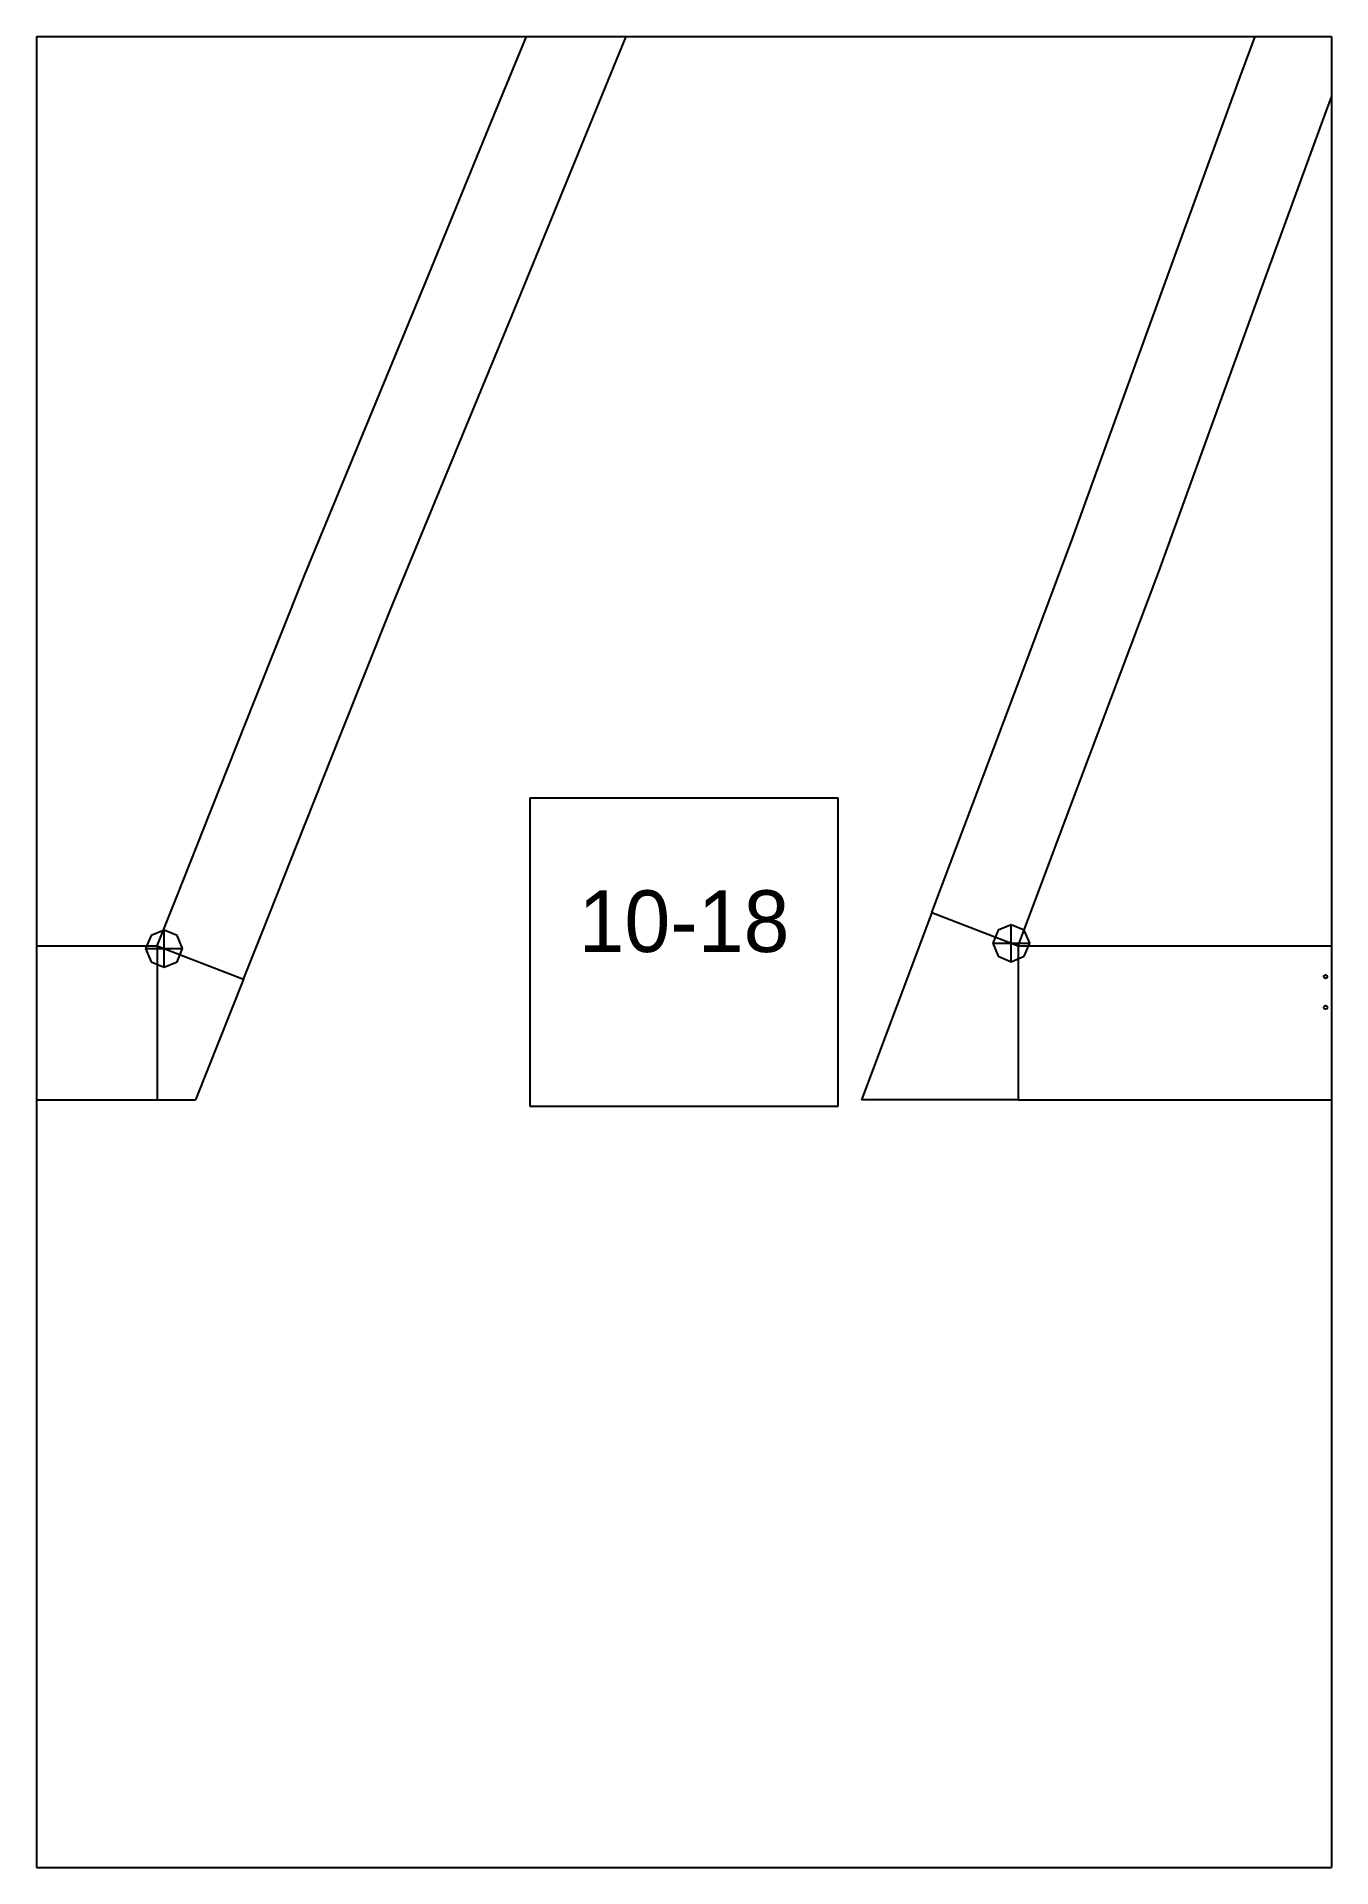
# Paper-space layout 'Plan 10-18' of a CAD drawing. Header units: metres, sheet in millimetres. Extents: x 0 to 210, y 0 to 297.
# The model-space entities are those that its viewports show. They can reach past a viewport. Long polylines and large blocks are cut down to what shows.
import ezdxf
from ezdxf.enums import TextEntityAlignment as Align

# ---------------------------------------------------------------- set-up
doc = ezdxf.new("R2010")
doc.units = ezdxf.units.M
for name, color, linetype in [('default', 7, 'Continuous'), ('mcircles', 7, 'Continuous'), ('TEXTLAYER', 7, 'Continuous'), ('VIEWPORTS', 7, 'Continuous')]:
    doc.layers.add(name, color=color, linetype=linetype)

msp = doc.modelspace()

# ---------------------------------------------------------------- linework, layer by layer
at = {"color": 9}
for p, q in [((3570, -2376), (3570, -2673)), ((3570, -2376), (3570, -2673)), ((3780, -2376), (3780, -2673)), ((3780, -2376), (3780, -2673)), ((3360, -2673), (3570, -2673)), ((3360, -2673), (3570, -2673)), ((3570, -2673), (3780, -2673)), ((3570, -2673), (3570, -2970)), ((3570, -2673), (3780, -2673)), ((3570, -2673), (3570, -2970)), ((3780, -2673), (3990, -2673)), ((3780, -2673), (3780, -2970)), ((3780, -2673), (3990, -2673)), ((3780, -2673), (3780, -2970)), ((3650, -2796.5), (3700, -2796.5)), ((3650, -2796.5), (3650, -2846.5)), ((3700, -2846.5), (3700, -2796.5)), ((3650, -2846.5), (3700, -2846.5)), ((3360, -2970), (3570, -2970)), ((3570, -2970), (3780, -2970)), ((3780, -2970), (3990, -2970))]:
    msp.add_line(p, q, dxfattribs=at)
at = {"layer": 'default', "color": 7, "linetype": 'Continuous'}
for p, q in [((3765.23, -2679.53), (3775.43, -2651.73)), ((3779.21, -2684.97), (3789.41, -2657.18)), ((3643.85, -2686.63), (3655.07, -2659.23)), ((3657.84, -2692.04), (3669.06, -2664.64)), ((3755.53, -2706.07), (3765.23, -2679.53)), ((3633.12, -2712.76), (3643.85, -2686.63)), ((3769.51, -2711.5), (3779.21, -2684.97)), ((3647.11, -2718.17), (3657.84, -2692.04)), ((3746.46, -2731.09), (3755.53, -2706.07)), ((3760.44, -2736.52), (3769.51, -2711.5)), ((3622.97, -2737.36), (3633.12, -2712.76)), ((3636.96, -2742.77), (3647.11, -2718.17)), ((3738.07, -2754.27), (3746.46, -2731.09)), ((3613.57, -2760.13), (3622.97, -2737.36)), ((3752.05, -2759.68), (3760.44, -2736.52)), ((3627.56, -2765.54), (3636.96, -2742.77)), ((3730.26, -2775.07), (3738.07, -2754.27)), ((3605.34, -2780.76), (3613.57, -2760.13)), ((3744.25, -2780.48), (3752.05, -2759.68)), ((3619.33, -2786.17), (3627.56, -2765.54)), ((3723.5, -2793.03), (3730.26, -2775.07)), ((3598.26, -2798.59), (3605.34, -2780.76)), ((3737.49, -2798.43), (3744.25, -2780.48)), ((3612.25, -2804), (3619.33, -2786.17)), ((3718.17, -2807.2), (3723.5, -2793.03)), ((3592.68, -2812.66), (3598.26, -2798.59)), ((3732.16, -2812.6), (3737.49, -2798.43)), ((3606.67, -2818.07), (3612.25, -2804)), ((3715.2, -2815.1), (3718.17, -2807.2)), ((3589.56, -2820.5), (3592.68, -2812.66)), ((3715.2, -2815.1), (3703.77, -2845.5)), ((3715.2, -2815.1), (3729.19, -2820.5)), ((3729.19, -2820.5), (3732.16, -2812.6)), ((3590.68, -2817.95), (3588.56, -2818.82)), ((3592.8, -2818.82), (3590.68, -2817.95)), ((3590.68, -2823.95), (3590.68, -2817.95)), ((3603.55, -2825.91), (3606.67, -2818.07)), ((3725.95, -2817.96), (3725.07, -2820.08)), ((3728.07, -2817.08), (3725.95, -2817.96)), ((3730.19, -2817.96), (3728.07, -2817.08)), ((3728.07, -2823.08), (3728.07, -2817.08)), ((3731.07, -2820.08), (3730.19, -2817.96)), ((3318.89, -2820.5), (3589.56, -2820.5)), ((3588.56, -2818.82), (3587.68, -2820.95)), ((3587.68, -2820.95), (3593.68, -2820.95)), ((3587.68, -2820.95), (3588.56, -2823.07)), ((3589.56, -2820.5), (3603.55, -2825.91)), ((3589.56, -2820.5), (3589.56, -2845.5)), ((3593.68, -2820.95), (3592.8, -2818.82)), ((3592.8, -2823.07), (3593.68, -2820.95)), ((3725.07, -2820.08), (3725.95, -2822.2)), ((3725.07, -2820.08), (3731.07, -2820.08)), ((3729.19, -2820.5), (3977.19, -2820.5)), ((3729.19, -2820.5), (3729.19, -2845.5)), ((3730.19, -2822.2), (3731.07, -2820.08)), ((3588.56, -2823.07), (3590.68, -2823.95)), ((3590.68, -2823.95), (3592.8, -2823.07)), ((3725.95, -2822.2), (3728.07, -2823.08)), ((3728.07, -2823.08), (3730.19, -2822.2)), ((3603.55, -2825.91), (3595.78, -2845.5)), ((3318.89, -2845.5), (3589.56, -2845.5)), ((3589.56, -2845.5), (3595.78, -2845.5)), ((3729.19, -2845.5), (3703.77, -2845.5)), ((3729.19, -2845.5), (3977.19, -2845.5))]:
    msp.add_line(p, q, dxfattribs=at)
at = {"layer": 'mcircles', "color": 7, "linetype": 'Continuous'}
for centre in [(3779.05, -2825.5), (3779.05, -2830.5)]:
    msp.add_circle(centre, 0.3, dxfattribs=at)

# ---------------------------------------------------------------- texts
at = {"layer": 'TEXTLAYER', "color": 1}
msp.add_text('10-18', height=10, dxfattribs=at).set_placement((3675, -2821.5), align=Align.CENTER)

psp = doc.layouts.new('Plan 10-18')

# ---------------------------------------------------------------- viewports
at = {"layer": 'VIEWPORTS'}
psp.add_viewport(center=(105, 148.5), size=(210, 297), view_center_point=(3675, -2821.5), view_height=297, dxfattribs=at)

doc.saveas('drawing.dxf')
